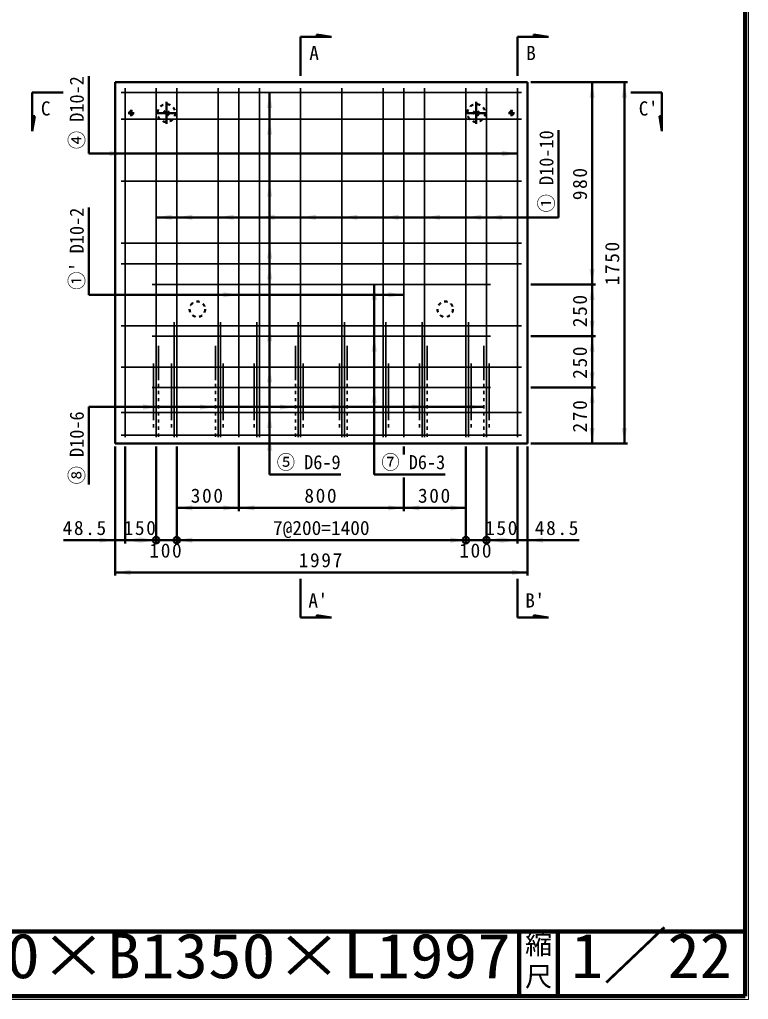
# Model space of a CAD drawing. Units: millimetres, scale not verified. Extents: x 100 to 4105, y 100 to 2870.
# Drawn here: x 2976 to 4105, y 100 to 1619 of the extents above; entities that cross this region are included whole.
import ezdxf
from ezdxf.enums import TextEntityAlignment as Align

# ---------------------------------------------------------------- set-up
doc = ezdxf.new("R2010")
doc.units = ezdxf.units.MM
doc.header["$LTSCALE"] = 5
doc.linetypes.add('USER2', pattern=[13.4, 10, -1.2, 1, -1.2])
doc.linetypes.add('USER3', pattern=[2.2, 1, -1.2])
doc.layers.add('V-nasSTD', color=7, linetype='Continuous', lineweight=50)
doc.styles.add('ＭＳ ゴシック', font='')
doc.styles.get('ＭＳ ゴシック').set_extended_font_data('MS Gothic')

msp = doc.modelspace()

# ---------------------------------------------------------------- hatches: boundary and pattern name
at = {"layer": 'V-nasSTD'}
for points in [[(3862.901, 1497.866), (3866.901, 1497.866), (3862.901, 1521.866), (3858.901, 1497.866)], [(3912.901, 1497.866), (3916.901, 1497.866), (3912.901, 1521.866), (3908.901, 1497.866)], [(3363.381, 1481.866), (3367.381, 1481.866), (3363.381, 1505.866), (3359.381, 1481.866)], [(3363.381, 1440.266), (3367.381, 1440.266), (3363.381, 1464.266), (3359.381, 1440.266)], [(3115.381, 1411.146), (3115.381, 1407.146), (3139.381, 1411.146), (3115.381, 1415.146)], [(3723.381, 1411.146), (3723.381, 1407.146), (3747.381, 1411.146), (3723.381, 1415.146)], [(3363.381, 1344.266), (3367.381, 1344.266), (3363.381, 1368.266), (3359.381, 1344.266)], [(3211.381, 1312.266), (3211.381, 1308.266), (3187.381, 1312.266), (3211.381, 1316.266)], [(3243.381, 1312.266), (3243.381, 1308.266), (3219.381, 1312.266), (3243.381, 1316.266)], [(3307.381, 1312.266), (3307.381, 1308.266), (3283.381, 1312.266), (3307.381, 1316.266)], [(3371.381, 1312.266), (3371.381, 1308.266), (3347.381, 1312.266), (3371.381, 1316.266)], [(3435.381, 1312.266), (3435.381, 1308.266), (3411.381, 1312.266), (3435.381, 1316.266)], [(3499.381, 1312.266), (3499.381, 1308.266), (3475.381, 1312.266), (3499.381, 1316.266)], [(3563.381, 1312.266), (3563.381, 1308.266), (3539.381, 1312.266), (3563.381, 1316.266)], [(3627.381, 1312.266), (3627.381, 1308.266), (3603.381, 1312.266), (3627.381, 1316.266)], [(3691.381, 1312.266), (3691.381, 1308.266), (3667.381, 1312.266), (3691.381, 1316.266)], [(3723.381, 1312.266), (3723.381, 1308.266), (3699.381, 1312.266), (3723.381, 1316.266)], [(3363.381, 1248.266), (3367.381, 1248.266), (3363.381, 1272.266), (3359.381, 1248.266)], [(3363.381, 1216.266), (3367.381, 1216.266), (3363.381, 1240.266), (3359.381, 1216.266)], [(3862.901, 1232.266), (3866.901, 1232.266), (3862.901, 1208.266), (3858.901, 1232.266)], [(3525.381, 1184.266), (3529.381, 1184.266), (3525.381, 1208.266), (3521.381, 1184.266)], [(3862.901, 1184.266), (3866.901, 1184.266), (3862.901, 1208.266), (3858.901, 1184.266)], [(3291.381, 1192.266), (3291.381, 1188.266), (3315.381, 1192.266), (3291.381, 1196.266)], [(3547.381, 1192.266), (3547.381, 1188.266), (3571.381, 1192.266), (3547.381, 1196.266)], [(3363.381, 1120.266), (3367.381, 1120.266), (3363.381, 1144.266), (3359.381, 1120.266)], [(3862.901, 1152.266), (3866.901, 1152.266), (3862.901, 1128.266), (3858.901, 1152.266)], [(3525.381, 1104.266), (3529.381, 1104.266), (3525.381, 1128.266), (3521.381, 1104.266)], [(3862.901, 1104.266), (3866.901, 1104.266), (3862.901, 1128.266), (3858.901, 1104.266)], [(3363.381, 1056.266), (3367.381, 1056.266), (3363.381, 1080.266), (3359.381, 1056.266)], [(3862.901, 1072.266), (3866.901, 1072.266), (3862.901, 1048.266), (3858.901, 1072.266)], [(3525.381, 1024.266), (3529.381, 1024.266), (3525.381, 1048.266), (3521.381, 1024.266)], [(3862.901, 1024.266), (3866.901, 1024.266), (3862.901, 1048.266), (3858.901, 1024.266)], [(3167.381, 1018.278), (3167.381, 1014.278), (3191.381, 1018.278), (3167.381, 1022.278)], [(3255.381, 1018.278), (3255.381, 1014.278), (3279.381, 1018.278), (3255.381, 1022.278)], [(3379.381, 1018.278), (3379.381, 1014.278), (3403.381, 1018.278), (3379.381, 1022.278)], [(3459.381, 1018.278), (3459.381, 1014.278), (3483.381, 1018.278), (3459.381, 1022.278)], [(3583.381, 1018.278), (3583.381, 1014.278), (3607.381, 1018.278), (3583.381, 1022.278)], [(3671.381, 1018.278), (3671.381, 1014.278), (3695.381, 1018.278), (3671.381, 1022.278)], [(3363.381, 985.866), (3367.381, 985.866), (3363.381, 1009.866), (3359.381, 985.866)], [(3363.381, 950.666), (3367.381, 950.666), (3363.381, 974.666), (3359.381, 950.666)], [(3862.901, 985.866), (3866.901, 985.866), (3862.901, 961.866), (3858.901, 985.866)], [(3912.901, 985.866), (3916.901, 985.866), (3912.901, 961.866), (3908.901, 985.866)], [(3243.381, 861.866), (3243.381, 857.866), (3219.381, 861.866), (3243.381, 865.866)], [(3291.381, 861.866), (3291.381, 857.866), (3315.381, 861.866), (3291.381, 865.866)], [(3339.381, 861.866), (3339.381, 857.866), (3315.381, 861.866), (3339.381, 865.866)], [(3547.381, 861.866), (3547.381, 857.866), (3571.381, 861.866), (3547.381, 865.866)], [(3595.381, 861.866), (3595.381, 857.866), (3571.381, 861.866), (3595.381, 865.866)], [(3643.381, 861.866), (3643.381, 857.866), (3667.381, 861.866), (3643.381, 865.866)], [(3099.861, 811.866), (3099.861, 807.866), (3123.861, 811.866), (3099.861, 815.866)], [(3163.381, 811.866), (3163.381, 807.866), (3139.381, 811.866), (3163.381, 815.866)], [(3163.381, 811.866), (3163.381, 807.866), (3187.381, 811.866), (3163.381, 815.866)], [(3243.381, 811.866), (3243.381, 807.866), (3219.381, 811.866), (3243.381, 815.866)], [(3243.381, 811.866), (3243.381, 807.866), (3219.381, 811.866), (3243.381, 815.866)], [(3643.381, 811.866), (3643.381, 807.866), (3667.381, 811.866), (3643.381, 815.866)], [(3723.381, 811.866), (3723.381, 807.866), (3699.381, 811.866), (3723.381, 815.866)], [(3723.381, 811.866), (3723.381, 807.866), (3747.381, 811.866), (3723.381, 815.866)], [(3786.901, 811.866), (3786.901, 807.866), (3762.901, 811.866), (3786.901, 815.866)], [(3147.861, 761.866), (3147.861, 757.866), (3123.861, 761.866), (3147.861, 765.866)], [(3738.901, 761.866), (3738.901, 757.866), (3762.901, 761.866), (3738.901, 765.866)]]:
    msp.add_hatch(color=256, dxfattribs=at).paths.add_polyline_path(points)

# ---------------------------------------------------------------- linework, layer by layer
at = {"layer": 'V-nasSTD', "lineweight": 100}
for p, q in [((4100, 105), (4100, 2865)), ((105, 205), (4100, 205)), ((3750, 205), (3750, 105)), ((3810, 205), (3810, 105)), ((105, 105), (4100, 105))]:
    msp.add_line(p, q, dxfattribs=at)
at = {"layer": 'V-nasSTD'}
for p, q in [((3436.381, 1591.866), (3436.381, 1595.706)), ((3436.381, 1595.706), (3459.421, 1591.866)), ((3772.381, 1591.866), (3772.381, 1595.706)), ((3772.381, 1595.706), (3795.421, 1591.866)), ((3411.381, 1531.866), (3411.381, 1591.866)), ((3436.381, 1591.866), (3411.381, 1591.866)), ((3436.381, 1591.866), (3459.421, 1591.866)), ((3747.381, 1531.866), (3747.381, 1591.866)), ((3772.381, 1591.866), (3747.381, 1591.866)), ((3772.381, 1591.866), (3795.421, 1591.866)), ((3083.381, 1411.146), (3083.381, 1531.146)), ((3123.861, 1521.866), (3123.861, 961.866)), ((3762.901, 1521.866), (3123.861, 1521.866)), ((3762.901, 961.866), (3762.901, 1521.866)), ((3767.901, 1521.866), (3917.901, 1521.866)), ((3862.901, 1521.866), (3862.901, 1208.266)), ((3912.901, 1521.866), (3912.901, 961.866)), ((2995.533, 1468.906), (2995.533, 1505.866)), ((3043.573, 1505.866), (2995.533, 1505.866)), ((3363.381, 913.866), (3363.381, 1505.866)), ((3922.901, 1505.866), (3970.941, 1505.866)), ((3970.941, 1468.906), (3970.941, 1505.866)), ((2995.533, 1468.906), (2999.373, 1468.906)), ((2999.373, 1468.906), (2995.533, 1445.866)), ((2995.533, 1468.906), (2995.533, 1445.866)), ((3970.941, 1468.906), (3967.101, 1468.906)), ((3967.101, 1468.906), (3970.941, 1445.866)), ((3970.941, 1468.906), (3970.941, 1445.866)), ((3810.901, 1312.266), (3810.901, 1447.266)), ((3747.381, 1411.146), (3083.381, 1411.146)), ((3083.381, 1192.266), (3083.381, 1327.266)), ((3810.901, 1312.266), (3187.381, 1312.266)), ((3525.381, 913.866), (3525.381, 1208.266)), ((3767.901, 1208.266), (3867.901, 1208.266)), ((3862.901, 1208.266), (3862.901, 1128.266)), ((3571.381, 1192.266), (3083.381, 1192.266)), ((3767.901, 1128.266), (3867.901, 1128.266)), ((3862.901, 1128.266), (3862.901, 1048.266)), ((3767.901, 1048.266), (3867.901, 1048.266)), ((3862.901, 961.866), (3862.901, 1048.266)), ((3083.381, 898.278), (3083.381, 1018.278)), ((3695.381, 1018.278), (3083.381, 1018.278)), ((3123.861, 961.866), (3762.901, 961.866)), ((3123.861, 956.866), (3123.861, 756.866)), ((3139.381, 956.866), (3139.381, 806.866)), ((3187.381, 956.866), (3187.381, 806.866)), ((3219.381, 956.866), (3219.381, 806.866)), ((3315.381, 956.866), (3315.381, 856.866)), ((3571.381, 956.866), (3571.381, 944.866)), ((3667.381, 956.866), (3667.381, 806.866)), ((3699.381, 956.866), (3699.381, 806.866)), ((3747.381, 956.866), (3747.381, 806.866)), ((3762.901, 956.866), (3762.901, 756.866)), ((3767.901, 961.866), (3917.901, 961.866)), ((3363.381, 913.866), (3473.381, 913.866)), ((3525.381, 913.866), (3635.381, 913.866)), ((3571.381, 908.866), (3571.381, 856.866)), ((3219.381, 861.866), (3315.381, 861.866)), ((3571.381, 861.866), (3315.381, 861.866)), ((3667.381, 861.866), (3571.381, 861.866)), ((3043.861, 811.866), (3123.861, 811.866)), ((3123.861, 811.866), (3139.381, 811.866)), ((3139.381, 811.866), (3187.381, 811.866)), ((3187.381, 811.866), (3219.381, 811.866)), ((3219.381, 811.866), (3667.381, 811.866)), ((3699.381, 811.866), (3667.381, 811.866)), ((3747.381, 811.866), (3699.381, 811.866)), ((3762.901, 811.866), (3747.381, 811.866)), ((3842.901, 811.866), (3762.901, 811.866)), ((3123.861, 761.866), (3762.901, 761.866)), ((3411.381, 751.866), (3411.381, 691.866)), ((3747.381, 751.866), (3747.381, 691.866)), ((3436.381, 691.866), (3411.381, 691.866)), ((3436.381, 691.866), (3436.381, 695.706)), ((3436.381, 695.706), (3459.421, 691.866)), ((3436.381, 691.866), (3459.421, 691.866)), ((3772.381, 691.866), (3747.381, 691.866)), ((3772.381, 691.866), (3772.381, 695.706)), ((3772.381, 695.706), (3795.421, 691.866)), ((3795.421, 691.866), (3772.381, 691.866))]:
    msp.add_line(p, q, dxfattribs=at)
at = {"layer": 'V-nasSTD', "lineweight": 35}
for p, q in [((3133.461, 1505.866), (3753.301, 1505.866)), ((3139.381, 1512.266), (3139.381, 971.466)), ((3187.381, 1512.266), (3187.381, 971.466)), ((3219.381, 1512.266), (3219.381, 971.466)), ((3283.381, 1512.266), (3283.381, 971.466)), ((3315.381, 1512.266), (3315.381, 971.466)), ((3347.381, 1512.266), (3347.381, 971.466)), ((3411.381, 1512.266), (3411.381, 971.466)), ((3475.381, 1512.266), (3475.381, 971.466)), ((3539.381, 1512.266), (3539.381, 971.466)), ((3571.381, 1512.266), (3571.381, 971.466)), ((3603.381, 1512.266), (3603.381, 971.466)), ((3667.381, 1512.266), (3667.381, 971.466)), ((3699.381, 1512.266), (3699.381, 971.466)), ((3747.381, 1512.266), (3747.381, 971.466)), ((3133.461, 1464.266), (3753.301, 1464.266)), ((3133.461, 1368.266), (3753.301, 1368.266)), ((3133.461, 1272.266), (3753.301, 1272.266)), ((3133.461, 1240.266), (3753.301, 1240.266)), ((3181.461, 1208.266), (3705.301, 1208.266)), ((3133.461, 1144.266), (3753.301, 1144.266)), ((3215.381, 1149.866), (3215.381, 971.466)), ((3287.381, 1149.866), (3287.381, 971.466)), ((3343.381, 1149.866), (3343.381, 971.466)), ((3407.381, 1149.866), (3407.381, 971.466)), ((3479.381, 1149.866), (3479.381, 971.466)), ((3543.381, 1149.866), (3543.381, 971.466)), ((3599.381, 1149.866), (3599.381, 971.466)), ((3671.381, 1149.866), (3671.381, 971.466)), ((3181.461, 1128.266), (3705.301, 1128.266)), ((3191.381, 1113.094), (3191.381, 1065.094)), ((3279.381, 1113.094), (3279.381, 1065.094)), ((3403.381, 1113.094), (3403.381, 1065.094)), ((3483.381, 1113.094), (3483.381, 1065.094)), ((3607.381, 1113.094), (3607.381, 1065.094)), ((3695.381, 1113.094), (3695.381, 1065.094)), ((3133.461, 1080.266), (3753.301, 1080.266)), ((3183.381, 1085.635), (3183.381, 1002.755)), ((3211.381, 1085.635), (3211.381, 1002.755)), ((3291.381, 1085.635), (3291.381, 1002.755)), ((3339.381, 1085.635), (3339.381, 1002.755)), ((3415.381, 1085.635), (3415.381, 1002.755)), ((3471.381, 1085.635), (3471.381, 1002.755)), ((3547.381, 1085.635), (3547.381, 1002.755)), ((3595.381, 1085.635), (3595.381, 1002.755)), ((3675.381, 1085.635), (3675.381, 1002.755)), ((3703.381, 1085.635), (3703.381, 1002.755)), ((3181.461, 1048.266), (3705.301, 1048.266)), ((3133.461, 1009.866), (3753.301, 1009.866)), ((3133.461, 974.666), (3753.301, 974.666))]:
    msp.add_line(p, q, dxfattribs=at)
at = {"layer": 'V-nasSTD', "linetype": 'USER2'}
for p, q in [((3203.381, 1491.306), (3203.381, 1457.386)), ((3683.381, 1491.306), (3683.381, 1457.386)), ((3144.021, 1473.866), (3153.621, 1473.866)), ((3148.821, 1469.066), (3148.821, 1478.666)), ((3186.421, 1473.866), (3220.341, 1473.866)), ((3666.421, 1473.866), (3700.341, 1473.866)), ((3733.141, 1473.866), (3742.741, 1473.866)), ((3737.941, 1469.066), (3737.941, 1478.666))]:
    msp.add_line(p, q, dxfattribs=at)
at = {"layer": 'V-nasSTD', "linetype": 'USER3', "lineweight": 35}
for p, q in [((3191.381, 1065.094), (3191.381, 968.906)), ((3279.381, 1065.094), (3279.381, 968.906)), ((3403.381, 1065.094), (3403.381, 968.906)), ((3483.381, 1065.094), (3483.381, 968.906)), ((3607.381, 1065.094), (3607.381, 968.906)), ((3695.381, 1065.094), (3695.381, 968.906)), ((3183.381, 1002.755), (3183.381, 984.266)), ((3211.381, 1002.755), (3211.381, 984.266)), ((3291.381, 1002.755), (3291.381, 984.266)), ((3339.381, 1002.755), (3339.381, 984.266)), ((3415.381, 1002.755), (3415.381, 984.266)), ((3471.381, 1002.755), (3471.381, 984.266)), ((3547.381, 1002.755), (3547.381, 984.266)), ((3595.381, 1002.755), (3595.381, 984.266)), ((3675.381, 1002.755), (3675.381, 984.266)), ((3703.381, 1002.755), (3703.381, 984.266))]:
    msp.add_line(p, q, dxfattribs=at)
at = {"layer": 'V-nasSTD', "lineweight": 13}
msp.add_lwpolyline([(100, 100), (100, 2870), (4105, 2870), (4105, 100)], close=True, dxfattribs=at)
at = {"layer": 'V-nasSTD', "linetype": 'USER3'}
for centre, radius in [((3148.821, 1473.866), 3.04), ((3148.821, 1473.866), 1.92), ((3148.821, 1473.866), 1.6), ((3203.381, 1473.866), 13.76), ((3203.381, 1473.866), 4), ((3683.381, 1473.866), 13.76), ((3683.381, 1473.866), 4), ((3737.941, 1473.866), 3.04), ((3737.941, 1473.866), 1.92), ((3737.941, 1473.866), 1.6), ((3251.381, 1169.866), 12), ((3635.381, 1169.866), 12)]:
    msp.add_circle(centre, radius, dxfattribs=at)
at = {"layer": 'V-nasSTD'}
for centre in [(3187.381, 811.866), (3219.381, 811.866), (3667.381, 811.866), (3699.381, 811.866)]:
    msp.add_circle(centre, 5, dxfattribs=at)

# ---------------------------------------------------------------- texts
at = {"layer": 'V-nasSTD', "style": 'ＭＳ ゴシック'}
for s, p in [('A', (3432.247, 1578.042)), ('B', (3768.247, 1578.042)), ('C', (3016.399, 1492.042)), ("C'", (3950.076, 1492.042)), ('7@200=1400', (3443.381, 841.866)), ("A'", (3438.27, 729.423)), ("B'", (3774.27, 729.423))]:
    msp.add_text(s, height=21.99, dxfattribs=at).set_placement(p, align=Align.TOP_CENTER)
at = {"layer": 'V-nasSTD', "style": 'ＭＳ ゴシック', "width": 0.95}
for s, p in [('④ D10-2', (3053.573, 1474.511)), ('① D10-10', (3781.093, 1383.551)), ("①' D10-2", (3053.573, 1263.551)), ('⑧ D10-6', (3053.573, 954.913))]:
    msp.add_text(s, height=21.85, rotation=90, dxfattribs=at).set_placement(p, align=Align.TOP_CENTER)
for s, p in [('⑤ D6-9', (3423.825, 943.674)), ('⑦ D6-3', (3585.825, 943.674))]:
    msp.add_text(s, height=21.85, dxfattribs=at).set_placement(p, align=Align.TOP_CENTER)
at = {"layer": 'V-nasSTD', "style": 'ＭＳ ゴシック'}
for s, width, p in [('1／22', 1.05, (3830.25, 202.582)), ('H1750×B1350×L1997', 1.1, (2746.75, 202.508))]:
    msp.add_text(s, height=69.65, dxfattribs=dict(at, width=width)).set_placement(p, align=Align.TOP_LEFT)
for s, p in [('縮', (3758.982, 200.999)), ('尺', (3758.976, 151.01))]:
    msp.add_text(s, height=30.79, dxfattribs=at).set_placement(p, align=Align.TOP_LEFT)
at = {"layer": 'V-nasSTD', "char_height": 21.99, "attachment_point": 2, "rotation": 90, "style": 'ＭＳ ゴシック'}
for s, insert in [('\\T1.17;980', (3832.901, 1365.066)), ('\\T1.17;1750', (3882.901, 1241.866)), ('\\T1.17;250', (3832.901, 1168.266)), ('\\T1.17;250', (3832.901, 1088.266)), ('\\T1.17;270', (3832.901, 1005.066))]:
    msp.add_mtext(s, dxfattribs=dict(at, insert=insert))
at = {"layer": 'V-nasSTD', "char_height": 21.99, "attachment_point": 2, "style": 'ＭＳ ゴシック'}
for s, insert in [('\\T1.17;300', (3267.381, 891.866)), ('\\T1.17;800', (3443.381, 891.866)), ('\\T1.17;300', (3619.381, 891.866)), ('\\T1.17;48.5', (3077.611, 841.866)), ('\\T1.17;150', (3163.381, 841.866)), ('\\T1.17;150', (3723.381, 841.866)), ('\\T1.17;48.5', (3809.151, 841.866)), ('\\T1.17;100', (3203.381, 806.866)), ('\\T1.17;100', (3683.381, 806.866)), ('\\T1.17;1997', (3443.381, 791.866))]:
    msp.add_mtext(s, dxfattribs=dict(at, insert=insert))

doc.saveas('drawing.dxf')
